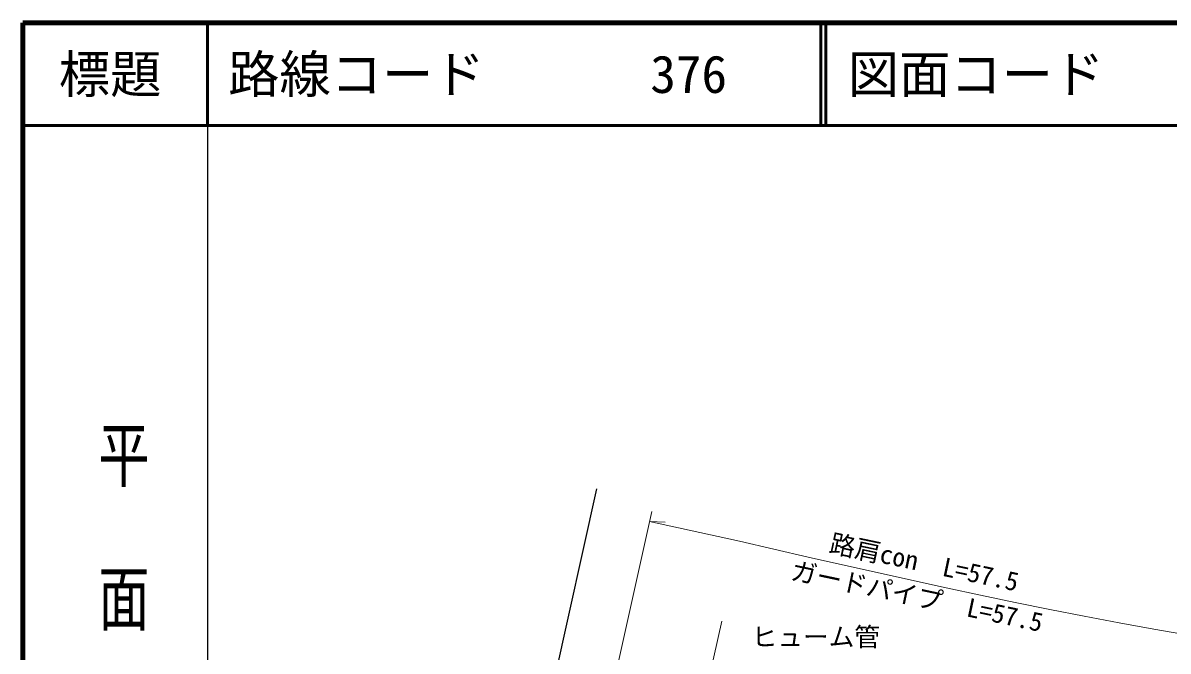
# Model space of a CAD drawing. Units: millimetres, scale not verified. Extents: x 40000 to 680000, y 20000 to 380000.
# Drawn here: x 40000 to 151604, y 318732 to 380000 of the extents above; entities that cross this region are included whole.
import ezdxf
from ezdxf.enums import TextEntityAlignment as Align

# ---------------------------------------------------------------- set-up
doc = ezdxf.new("R2010")
doc.units = ezdxf.units.MM
doc.header["$LTSCALE"] = 1000
for name, color, linetype, lineweight in [('M-BMK-OTRS', 5, 'Continuous', 25), ('M-STR-HTXT', 7, 'Continuous', 13), ('M-TTL', 2, 'Continuous', 140), ('M-TTL-BAND', 7, 'Continuous', 25), ('M-TTL-LINE', 7, 'Continuous', 50)]:
    doc.layers.add(name, color=color, linetype=linetype, lineweight=lineweight)
doc.layers.add('M-TTL-TXT', color=7, linetype='Continuous')
doc.styles.add('@ＭＳ ゴシック', font='')
doc.styles.add('ＭＳ ゴシック', font='')
doc.styles.get('@ＭＳ ゴシック').set_extended_font_data('@MS Gothic')
doc.styles.get('ＭＳ ゴシック').set_extended_font_data('MS Gothic')

msp = doc.modelspace()

# ---------------------------------------------------------------- linework, layer by layer
at = {"layer": 'M-BMK-OTRS'}
msp.add_line((86219, 290626), (95926, 334566), dxfattribs=at)
at = {"layer": 'M-STR-HTXT'}
for p, q in [((98047, 317712), (101282, 332359)), ((109822, 329448), (101067, 331383)), ((101067, 331383), (102585, 331303)), ((100547, 287461), (108098, 321637))]:
    msp.add_line(p, q, dxfattribs=at)
msp.add_lwpolyline([(109822, 329448), (113175, 328678), (116529, 327909), (119884, 327145), (123240, 326388), (126599, 325641), (129960, 324906), (133324, 324185), (136692, 323480), (140064, 322795), (143440, 322131), (146820, 321491), (150206, 320877), (153596, 320292), (154178, 320195)], dxfattribs=at)
at = {"layer": 'M-TTL'}
for p, q in [((40000, 380000), (40000, 20000)), ((680000, 380000), (40000, 380000))]:
    msp.add_line(p, q, dxfattribs=at)
at = {"layer": 'M-TTL-BAND'}
msp.add_line((58000, 370000), (58000, 20000), dxfattribs=at)
at = {"layer": 'M-TTL-LINE'}
for p, q in [((58000, 380000), (58000, 370000)), ((117750, 380000), (117750, 370000)), ((118250, 380000), (118250, 370000)), ((40000, 370000), (680000, 370000))]:
    msp.add_line(p, q, dxfattribs=at)

# ---------------------------------------------------------------- texts
at = {"layer": 'M-STR-HTXT', "style": 'ＭＳ ゴシック'}
msp.add_text('路肩con\u3000L=57.5', height=1833, rotation=348.104, dxfattribs=at).set_placement((127538, 325946), align=Align.BOTTOM_CENTER)
msp.add_text('ガードパイプ\u3000L=57.5', height=1833, rotation=348.104, dxfattribs=at).set_placement((127332, 324968), align=Align.TOP_CENTER)
msp.add_text('ヒューム管', height=1833, dxfattribs=at).set_placement((111024, 318660), align=Align.BOTTOM_LEFT)
at = {"layer": 'M-TTL-BAND', "style": '@ＭＳ ゴシック', "width": 1.4}
msp.add_text('平  面  図', height=3666, rotation=270, dxfattribs=at).set_placement((49777, 306475), align=Align.MIDDLE_RIGHT)
at = {"layer": 'M-TTL-TXT', "style": 'ＭＳ ゴシック'}
msp.add_text('標題', height=3666, dxfattribs=at).set_placement((48500, 375000), align=Align.MIDDLE_CENTER)
for s, p in [('路線コード', (60000, 375000)), ('376', (101142, 375000)), ('図面コード', (120380, 375000))]:
    msp.add_text(s, height=3666, dxfattribs=at).set_placement(p, align=Align.MIDDLE_LEFT)

doc.saveas('drawing.dxf')
